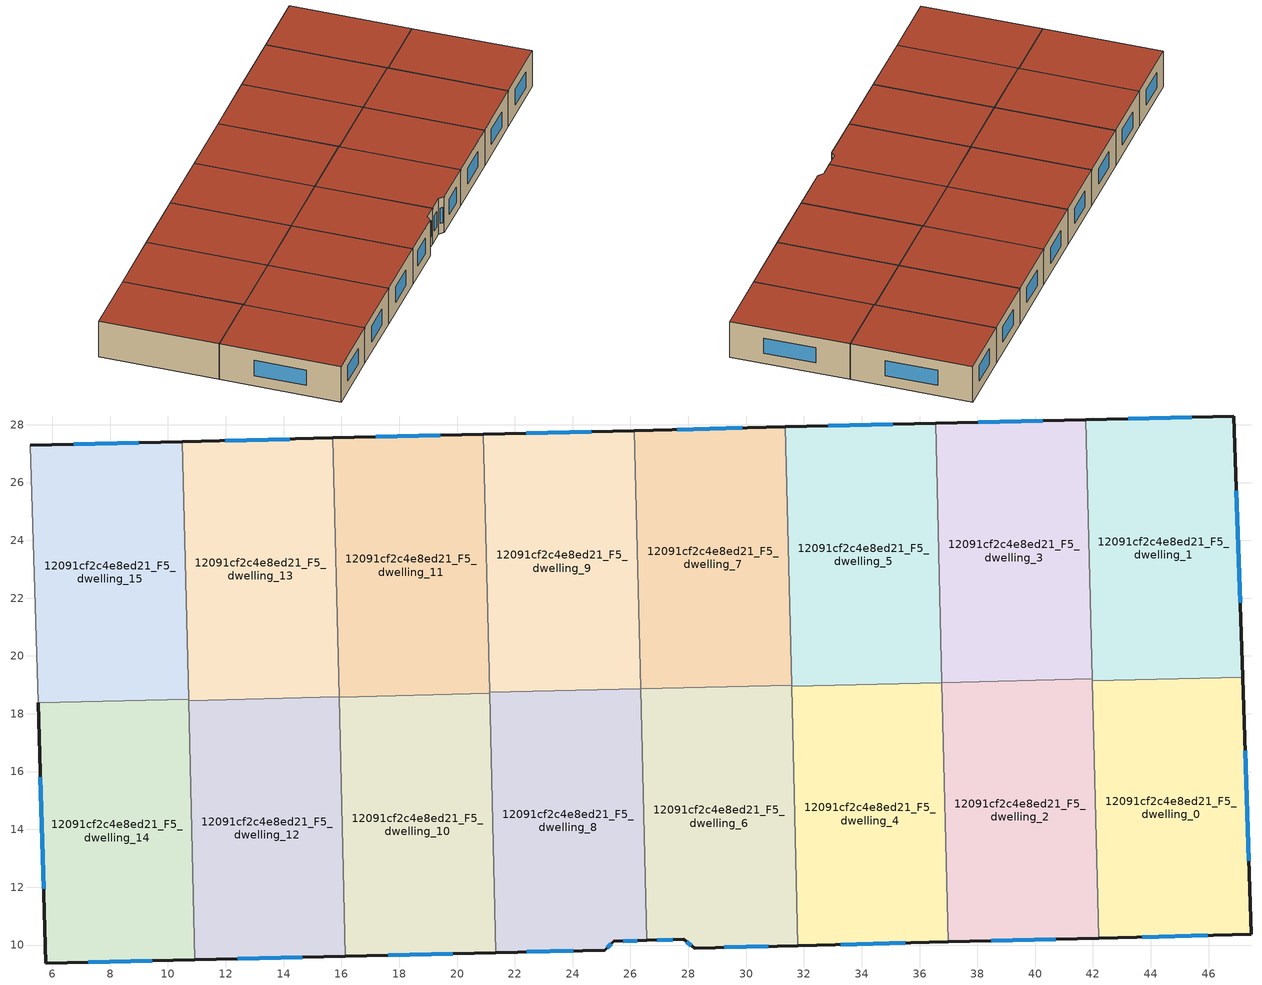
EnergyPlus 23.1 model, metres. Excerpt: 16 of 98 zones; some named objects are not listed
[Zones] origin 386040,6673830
12091cf2c4e8ed21_F5_dwelling_0
 floor to 12091cf2c4e8ed21_F4_dwelling_0 (EU_floor_Construction): 47.18,19.26 47.48,10.37 42.19,10.24 41.97,19.13 z15
 wall outside (EU_wall_Construction): 42.19,10.24 47.48,10.37 47.18,19.26 z15:18
 wall to 12091cf2c4e8ed21_F5_dwelling_1 (EU_wall_Construction): 47.18,19.26 41.97,19.13 z15:18
 wall to 12091cf2c4e8ed21_F5_dwelling_2 (EU_wall_Construction): 41.97,19.13 42.19,10.24 z15:18
 window (EU_Window_Construction): 47.39,12.91 47.26,16.72 / 43.7,10.27 45.97,10.33 z15.86:17.14
 roof outside (EU_roof_Construction): 47.48,10.37 47.18,19.26 41.97,19.13 42.19,10.24 z18
12091cf2c4e8ed21_F5_dwelling_1
 floor to 12091cf2c4e8ed21_F4_dwelling_1 (EU_floor_Construction): 46.87,28.3 47.18,19.26 41.97,19.13 41.76,28.18 z15
 wall outside (EU_wall_Construction): 47.18,19.26 46.87,28.3 41.76,28.18 z15:18
 wall to 12091cf2c4e8ed21_F5_dwelling_3 (EU_wall_Construction): 41.76,28.18 41.97,19.21 z15:18
 wall to 12091cf2c4e8ed21_F5_dwelling_2 (EU_wall_Construction): 41.97,19.21 41.98,19.13 z15:18
 window (EU_Window_Construction): 47.09,21.84 46.96,25.72 / 45.41,28.27 43.22,28.21 z15.86:17.14
 roof outside (EU_roof_Construction): 47.18,19.26 46.87,28.3 41.76,28.18 41.97,19.13 z18
12091cf2c4e8ed21_F5_dwelling_10
 floor to 12091cf2c4e8ed21_F4_dwelling_10 (EU_floor_Construction): 21.12,18.7 21.34,9.74 16.14,9.62 15.92,18.58 z15
 wall outside (EU_wall_Construction): 16.14,9.62 21.34,9.74 z15:18
 wall to 12091cf2c4e8ed21_F5_dwelling_11 (EU_wall_Construction): 21.12,18.7 15.92,18.58 z15:18
 wall to 12091cf2c4e8ed21_F5_dwelling_12 (EU_wall_Construction): 15.92,18.58 16.14,9.62 z15:18
 wall to 12091cf2c4e8ed21_F5_dwelling_8 (EU_wall_Construction): 21.34,9.74 21.12,18.7 z15:18
 window (EU_Window_Construction): 17.63,9.65 19.86,9.7 z15.86:17.14
 roof outside (EU_roof_Construction): 21.34,9.74 21.12,18.7 15.92,18.58 16.14,9.62 z18
12091cf2c4e8ed21_F5_dwelling_11
 floor to 12091cf2c4e8ed21_F4_dwelling_11 (EU_floor_Construction): 20.91,27.67 21.12,18.7 15.92,18.58 15.7,27.54 z15
 wall outside (EU_wall_Construction): 20.91,27.67 15.7,27.54 z15:18
 wall to 12091cf2c4e8ed21_F5_dwelling_9 (EU_wall_Construction): 21.12,18.74 20.91,27.67 z15:18
 wall to 12091cf2c4e8ed21_F5_dwelling_13 (EU_wall_Construction): 15.7,27.54 15.92,18.58 z15:18
 wall to 12091cf2c4e8ed21_F5_dwelling_8 (EU_wall_Construction): 21.12,18.7 21.12,18.74 z15:18
 window (EU_Window_Construction): 19.42,27.63 17.19,27.58 z15.86:17.14
 roof outside (EU_roof_Construction): 21.12,18.7 20.91,27.67 15.7,27.54 15.92,18.58 z18
12091cf2c4e8ed21_F5_dwelling_12
 floor to 12091cf2c4e8ed21_F4_dwelling_12 (EU_floor_Construction): 15.92,18.58 16.14,9.62 10.93,9.5 10.71,18.45 z15
 wall outside (EU_wall_Construction): 10.93,9.5 16.14,9.62 z15:18
 wall to 12091cf2c4e8ed21_F5_dwelling_13 (EU_wall_Construction): 15.92,18.58 10.71,18.45 z15:18
 wall to 12091cf2c4e8ed21_F5_dwelling_14 (EU_wall_Construction): 10.71,18.45 10.93,9.5 z15:18
 window (EU_Window_Construction): 12.42,9.53 14.65,9.58 z15.86:17.14
 roof outside (EU_roof_Construction): 16.14,9.62 15.92,18.58 10.71,18.45 10.93,9.5 z18
12091cf2c4e8ed21_F5_dwelling_13
 floor to 12091cf2c4e8ed21_F4_dwelling_13 (EU_floor_Construction): 15.7,27.54 15.92,18.58 10.71,18.45 10.5,27.41 z15
 wall outside (EU_wall_Construction): 15.7,27.54 10.5,27.41 z15:18
 wall to 12091cf2c4e8ed21_F5_dwelling_15 (EU_wall_Construction): 10.5,27.41 10.71,18.5 z15:18
 wall to 12091cf2c4e8ed21_F5_dwelling_14 (EU_wall_Construction): 10.71,18.5 10.71,18.45 z15:18
 window (EU_Window_Construction): 14.21,27.5 11.98,27.45 z15.86:17.14
 roof outside (EU_roof_Construction): 15.92,18.58 15.7,27.54 10.5,27.41 10.71,18.45 z18
12091cf2c4e8ed21_F5_dwelling_14
 floor to 12091cf2c4e8ed21_F4_dwelling_14 (EU_floor_Construction): 10.71,18.5 10.93,9.5 5.78,9.38 5.51,18.38 z15
 wall outside (EU_wall_Construction): 5.51,18.38 5.78,9.38 10.93,9.5 z15:18
 wall to 12091cf2c4e8ed21_F5_dwelling_15 (EU_wall_Construction): 10.71,18.5 5.51,18.38 z15:18
 window (EU_Window_Construction): 5.58,15.81 5.7,11.95 / 7.25,9.41 9.46,9.46 z15.86:17.14
 roof outside (EU_roof_Construction): 10.93,9.5 10.71,18.5 5.51,18.38 5.78,9.38 z18
12091cf2c4e8ed21_F5_dwelling_15
 floor to 12091cf2c4e8ed21_F4_dwelling_15 (EU_floor_Construction): 10.5,27.41 10.71,18.5 5.51,18.38 5.23,27.29 z15
 wall outside (EU_wall_Construction): 10.5,27.41 5.23,27.29 z15:18
 wall adiabatic (EU_wall_Construction): 5.23,27.29 5.51,18.38 z15:18
 window (EU_Window_Construction): 8.99,27.38 6.74,27.32 z15.86:17.14
 roof outside (EU_roof_Construction): 10.71,18.5 10.5,27.41 5.23,27.29 5.51,18.38 z18
12091cf2c4e8ed21_F5_dwelling_2
 floor to 12091cf2c4e8ed21_F4_dwelling_2 (EU_floor_Construction): 41.97,19.21 42.19,10.24 36.99,10.11 36.77,19.08 z15
 wall outside (EU_wall_Construction): 36.99,10.11 42.19,10.24 z15:18
 wall to 12091cf2c4e8ed21_F5_dwelling_3 (EU_wall_Construction): 41.97,19.21 36.77,19.08 z15:18
 wall to 12091cf2c4e8ed21_F5_dwelling_4 (EU_wall_Construction): 36.77,19.08 36.99,10.11 z15:18
 window (EU_Window_Construction): 38.48,10.14 40.71,10.2 z15.86:17.14
 roof outside (EU_roof_Construction): 42.19,10.24 41.97,19.21 36.77,19.08 36.99,10.11 z18
12091cf2c4e8ed21_F5_dwelling_3
 floor to 12091cf2c4e8ed21_F4_dwelling_3 (EU_floor_Construction): 41.76,28.18 41.97,19.21 36.77,19.08 36.55,28.05 z15
 wall outside (EU_wall_Construction): 41.76,28.18 36.55,28.05 z15:18
 wall to 12091cf2c4e8ed21_F5_dwelling_5 (EU_wall_Construction): 36.55,28.05 36.77,19.08 z15:18
 window (EU_Window_Construction): 40.27,28.14 38.04,28.09 z15.86:17.14
 roof outside (EU_roof_Construction): 41.97,19.21 41.76,28.18 36.55,28.05 36.77,19.08 z18
12091cf2c4e8ed21_F5_dwelling_4
 floor to 12091cf2c4e8ed21_F4_dwelling_4 (EU_floor_Construction): 36.77,19.08 36.99,10.11 31.79,9.98 31.57,18.95 z15
 wall outside (EU_wall_Construction): 31.79,9.98 36.99,10.11 z15:18
 wall to 12091cf2c4e8ed21_F5_dwelling_5 (EU_wall_Construction): 36.77,19.08 31.57,18.95 z15:18
 wall to 12091cf2c4e8ed21_F5_dwelling_6 (EU_wall_Construction): 31.57,18.95 31.79,9.98 z15:18
 window (EU_Window_Construction): 33.28,10.02 35.51,10.07 z15.86:17.14
 roof outside (EU_roof_Construction): 36.99,10.11 36.77,19.08 31.57,18.95 31.79,9.98 z18
12091cf2c4e8ed21_F5_dwelling_5
 floor to 12091cf2c4e8ed21_F4_dwelling_5 (EU_floor_Construction): 36.55,28.05 36.77,19.08 31.57,18.95 31.35,27.92 z15
 wall outside (EU_wall_Construction): 36.55,28.05 31.35,27.92 z15:18
 wall to 12091cf2c4e8ed21_F5_dwelling_7 (EU_wall_Construction): 31.35,27.92 31.57,18.99 z15:18
 wall to 12091cf2c4e8ed21_F5_dwelling_6 (EU_wall_Construction): 31.57,18.99 31.57,18.95 z15:18
 window (EU_Window_Construction): 35.07,28.01 32.84,27.96 z15.86:17.14
 roof outside (EU_roof_Construction): 36.77,19.08 36.55,28.05 31.35,27.92 31.57,18.95 z18
12091cf2c4e8ed21_F5_dwelling_6
 floor to 12091cf2c4e8ed21_F4_dwelling_6 (EU_floor_Construction): 31.57,18.99 31.79,9.98 28.22,9.89 27.84,10.19 26.56,10.16 26.35,18.87 z15
 wall outside (EU_wall_Construction): 26.56,10.16 27.84,10.19 28.22,9.89 31.79,9.98 z15:18
 wall to 12091cf2c4e8ed21_F5_dwelling_7 (EU_wall_Construction): 31.57,18.99 26.35,18.87 z15:18
 wall to 12091cf2c4e8ed21_F5_dwelling_8 (EU_wall_Construction): 26.35,18.87 26.56,10.16 z15:18
 window (EU_Window_Construction): 27.95,10.11 28.11,9.98 / 26.92,10.17 27.47,10.18 / 29.24,9.91 30.77,9.95 z15.86:17.14
 roof outside (EU_roof_Construction): 31.79,9.98 31.57,18.99 26.35,18.87 26.56,10.16 27.84,10.19 28.22,9.89 z18
12091cf2c4e8ed21_F5_dwelling_7
 floor to 12091cf2c4e8ed21_F4_dwelling_7 (EU_floor_Construction): 31.35,27.92 31.57,18.99 26.35,18.87 26.13,27.79 z15
 wall outside (EU_wall_Construction): 31.35,27.92 26.13,27.79 z15:18
 wall to 12091cf2c4e8ed21_F5_dwelling_9 (EU_wall_Construction): 26.13,27.79 26.35,18.87 z15:18
 window (EU_Window_Construction): 29.86,27.89 27.62,27.83 z15.86:17.14
 roof outside (EU_roof_Construction): 31.57,18.99 31.35,27.92 26.13,27.79 26.35,18.87 z18
12091cf2c4e8ed21_F5_dwelling_8
 floor to 12091cf2c4e8ed21_F4_dwelling_8 (EU_floor_Construction): 26.35,18.87 26.56,10.16 25.43,10.13 25.1,9.82 21.34,9.74 21.12,18.74 z15
 wall outside (EU_wall_Construction): 21.34,9.74 25.1,9.82 25.43,10.13 26.56,10.16 z15:18
 wall to 12091cf2c4e8ed21_F5_dwelling_9 (EU_wall_Construction): 26.35,18.87 21.12,18.74 z15:18
 window (EU_Window_Construction): 25.2,9.91 25.34,10.04 / 22.42,9.76 24.03,9.8 / 25.75,10.14 26.24,10.15 z15.86:17.14
 roof outside (EU_roof_Construction): 26.56,10.16 26.35,18.87 21.12,18.74 21.34,9.74 25.1,9.82 25.43,10.13 z18
12091cf2c4e8ed21_F5_dwelling_9
 floor to 12091cf2c4e8ed21_F4_dwelling_9 (EU_floor_Construction): 26.13,27.79 26.35,18.87 21.12,18.74 20.91,27.67 z15
 wall outside (EU_wall_Construction): 26.13,27.79 20.91,27.67 z15:18
 window (EU_Window_Construction): 24.64,27.76 22.4,27.7 z15.86:17.14
 roof outside (EU_roof_Construction): 26.35,18.87 26.13,27.79 20.91,27.67 21.12,18.74 z18
[Building]
EU S2 Campaign: North Axis=0; Terrain=City; Solar Distribution=FullExterior
[Site:Location]
Helsinki-Vantaa.AP: Latitude=60.317; Longitude=24.963; Time Zone=2; Elevation=54.6
[SizingPeriod:WeatherFileDays]
AnnualSizingPeriod: Begin Month=1; Begin Day of Month=1; End Month=12; End Day of Month=31; Day of Week for Start Day=Monday; Use Weather File Daylight Saving Period=No; Use Weather File Rain and Snow Indicators=No
[MATERIAL]
EU_InternalMass_Material: Roughness=MediumRough; Thickness=0.1; Conductivity=1; Density=1800; Specific Heat=900; Thermal Absorptance=0.9; Solar Absorptance=0.7; Visible Absorptance=0.7
[MATERIAL:NOMASS] Roughness=MediumRough; Thermal Absorptance=0.9; Solar Absorptance=0.7; Visible Absorptance=0.7
Name | Thermal Resistance
EU_wall_NoMass | 1.10183
EU_roof_NoMass; EU_floor_NoMass | 1.70606
[WINDOWMATERIAL:SIMPLEGLAZINGSYSTEM]
EU_Window_SimpleGlazing: UFactor=3.11035; Solar Heat Gain Coefficient=0.8; Visible Transmittance=0.8
[CONSTRUCTION]
EU_wall_Construction: EU_wall_NoMass
EU_roof_Construction: EU_roof_NoMass
EU_floor_Construction: EU_floor_NoMass
EU_Window_Construction: EU_Window_SimpleGlazing
EU_InternalMass_Construction: EU_InternalMass_Material
[ZONE] Type=1; Multiplier=1; Ceiling Height=autocalculate; Floor Area=autocalculate; Part of Total Floor Area=Yes
Name | Volume
12091cf2c4e8ed21_F5_dwelling_0 | 140.047
12091cf2c4e8ed21_F5_dwelling_1; 12091cf2c4e8ed21_F5_dwelling_10 | 140.049
12091cf2c4e8ed21_F5_dwelling_11 | 140.03
12091cf2c4e8ed21_F5_dwelling_12 | 140.055
12091cf2c4e8ed21_F5_dwelling_13 | 140.035
12091cf2c4e8ed21_F5_dwelling_14; 12091cf2c4e8ed21_F5_dwelling_2 | 140.029
12091cf2c4e8ed21_F5_dwelling_15; 12091cf2c4e8ed21_F5_dwelling_5; 12091cf2c4e8ed21_F5_dwelling_7; 12091cf2c4e8ed21_F5_dwelling_8 | 140.032
12091cf2c4e8ed21_F5_dwelling_3 | 140.05
12091cf2c4e8ed21_F5_dwelling_4 | 140.039
12091cf2c4e8ed21_F5_dwelling_6 | 140.034
12091cf2c4e8ed21_F5_dwelling_9 | 140.042
[INTERNALMASS] Construction=EU_InternalMass_Construction
Name | Zone or ZoneList | Surface Area
12091cf2c4e8ed21_F5_dwelling_0_EU_InternalMass | 12091cf2c4e8ed21_F5_dwelling_0 | 46.6823
12091cf2c4e8ed21_F5_dwelling_1_EU_InternalMass | 12091cf2c4e8ed21_F5_dwelling_1 | 46.6838
12091cf2c4e8ed21_F5_dwelling_2_EU_InternalMass | 12091cf2c4e8ed21_F5_dwelling_2 | 46.6778
12091cf2c4e8ed21_F5_dwelling_3_EU_InternalMass | 12091cf2c4e8ed21_F5_dwelling_3 | 46.6832
12091cf2c4e8ed21_F5_dwelling_4_EU_InternalMass | 12091cf2c4e8ed21_F5_dwelling_4 | 46.6799
12091cf2c4e8ed21_F5_dwelling_5_EU_InternalMass | 12091cf2c4e8ed21_F5_dwelling_5 | 46.6764
12091cf2c4e8ed21_F5_dwelling_6_EU_InternalMass | 12091cf2c4e8ed21_F5_dwelling_6 | 46.6782
12091cf2c4e8ed21_F5_dwelling_7_EU_InternalMass | 12091cf2c4e8ed21_F5_dwelling_7 | 46.6766
12091cf2c4e8ed21_F5_dwelling_8_EU_InternalMass | 12091cf2c4e8ed21_F5_dwelling_8 | 46.6783
12091cf2c4e8ed21_F5_dwelling_9_EU_InternalMass | 12091cf2c4e8ed21_F5_dwelling_9 | 46.6801
12091cf2c4e8ed21_F5_dwelling_10_EU_InternalMass | 12091cf2c4e8ed21_F5_dwelling_10 | 46.6827
12091cf2c4e8ed21_F5_dwelling_11_EU_InternalMass | 12091cf2c4e8ed21_F5_dwelling_11 | 46.6778
12091cf2c4e8ed21_F5_dwelling_12_EU_InternalMass | 12091cf2c4e8ed21_F5_dwelling_12 | 46.685
12091cf2c4e8ed21_F5_dwelling_13_EU_InternalMass | 12091cf2c4e8ed21_F5_dwelling_13 | 46.6793
12091cf2c4e8ed21_F5_dwelling_14_EU_InternalMass | 12091cf2c4e8ed21_F5_dwelling_14 | 46.6751
12091cf2c4e8ed21_F5_dwelling_15_EU_InternalMass | 12091cf2c4e8ed21_F5_dwelling_15 | 46.6785
[OTHEREQUIPMENT] Fuel Type=Electricity; Design Level Calculation Method=Watts/Area; Power per Zone Floor Area=1; Fraction Latent=0; Fraction Radiant=0; Fraction Lost=0; Carbon Dioxide Generation Rate=0; EndUse Subcategory=EU_Step8_InternalGains
Name | Zone or ZoneList or Space or SpaceList | Schedule
EU_Step8_InternalGain_12091cf2c4e8ed21_F5_dwelling_0_f000 | 12091cf2c4e8ed21_F5_dwelling_0 | EU_Step8_GainSchedule_12091cf2c4e8ed21_F5_dwelling_0_f000
EU_Step8_InternalGain_12091cf2c4e8ed21_F5_dwelling_1_f000 | 12091cf2c4e8ed21_F5_dwelling_1 | EU_Step8_GainSchedule_12091cf2c4e8ed21_F5_dwelling_1_f000
EU_Step8_InternalGain_12091cf2c4e8ed21_F5_dwelling_2_f000 | 12091cf2c4e8ed21_F5_dwelling_2 | EU_Step8_GainSchedule_12091cf2c4e8ed21_F5_dwelling_2_f000
EU_Step8_InternalGain_12091cf2c4e8ed21_F5_dwelling_3_f000 | 12091cf2c4e8ed21_F5_dwelling_3 | EU_Step8_GainSchedule_12091cf2c4e8ed21_F5_dwelling_3_f000
EU_Step8_InternalGain_12091cf2c4e8ed21_F5_dwelling_4_f000 | 12091cf2c4e8ed21_F5_dwelling_4 | EU_Step8_GainSchedule_12091cf2c4e8ed21_F5_dwelling_4_f000
EU_Step8_InternalGain_12091cf2c4e8ed21_F5_dwelling_5_f000 | 12091cf2c4e8ed21_F5_dwelling_5 | EU_Step8_GainSchedule_12091cf2c4e8ed21_F5_dwelling_5_f000
EU_Step8_InternalGain_12091cf2c4e8ed21_F5_dwelling_6_f000 | 12091cf2c4e8ed21_F5_dwelling_6 | EU_Step8_GainSchedule_12091cf2c4e8ed21_F5_dwelling_6_f000
EU_Step8_InternalGain_12091cf2c4e8ed21_F5_dwelling_7_f000 | 12091cf2c4e8ed21_F5_dwelling_7 | EU_Step8_GainSchedule_12091cf2c4e8ed21_F5_dwelling_7_f000
EU_Step8_InternalGain_12091cf2c4e8ed21_F5_dwelling_8_f000 | 12091cf2c4e8ed21_F5_dwelling_8 | EU_Step8_GainSchedule_12091cf2c4e8ed21_F5_dwelling_8_f000
EU_Step8_InternalGain_12091cf2c4e8ed21_F5_dwelling_9_f000 | 12091cf2c4e8ed21_F5_dwelling_9 | EU_Step8_GainSchedule_12091cf2c4e8ed21_F5_dwelling_9_f000
EU_Step8_InternalGain_12091cf2c4e8ed21_F5_dwelling_10_f000 | 12091cf2c4e8ed21_F5_dwelling_10 | EU_Step8_GainSchedule_12091cf2c4e8ed21_F5_dwelling_10_f000
EU_Step8_InternalGain_12091cf2c4e8ed21_F5_dwelling_11_f000 | 12091cf2c4e8ed21_F5_dwelling_11 | EU_Step8_GainSchedule_12091cf2c4e8ed21_F5_dwelling_11_f000
EU_Step8_InternalGain_12091cf2c4e8ed21_F5_dwelling_12_f000 | 12091cf2c4e8ed21_F5_dwelling_12 | EU_Step8_GainSchedule_12091cf2c4e8ed21_F5_dwelling_12_f000
EU_Step8_InternalGain_12091cf2c4e8ed21_F5_dwelling_13_f000 | 12091cf2c4e8ed21_F5_dwelling_13 | EU_Step8_GainSchedule_12091cf2c4e8ed21_F5_dwelling_13_f000
EU_Step8_InternalGain_12091cf2c4e8ed21_F5_dwelling_14_f000 | 12091cf2c4e8ed21_F5_dwelling_14 | EU_Step8_GainSchedule_12091cf2c4e8ed21_F5_dwelling_14_f000
EU_Step8_InternalGain_12091cf2c4e8ed21_F5_dwelling_15_f000 | 12091cf2c4e8ed21_F5_dwelling_15 | EU_Step8_GainSchedule_12091cf2c4e8ed21_F5_dwelling_15_f000
[ZONEVENTILATION:DESIGNFLOWRATE] Schedule=EU_AlwaysOn; Design Flow Rate Calculation Method=AirChanges/Hour; Air Changes per Hour=0.756316; Ventilation Type=Natural; Fan Pressure Rise=0; Fan Total Efficiency=1; Constant Term Coefficient=1; Temperature Term Coefficient=0; Velocity Term Coefficient=0; Velocity Squared Term Coefficient=0; Minimum Indoor Temperature=-100; Maximum Indoor Temperature=100; Delta Temperature=-100; Minimum Outdoor Temperature=-100; Maximum Outdoor Temperature=100; Maximum Wind Speed=40
Name | Zone or ZoneList or Space or SpaceList
EU_ConstantAir_12091cf2c4e8ed21_F5_dwelling_0 | 12091cf2c4e8ed21_F5_dwelling_0
EU_ConstantAir_12091cf2c4e8ed21_F5_dwelling_1 | 12091cf2c4e8ed21_F5_dwelling_1
EU_ConstantAir_12091cf2c4e8ed21_F5_dwelling_2 | 12091cf2c4e8ed21_F5_dwelling_2
EU_ConstantAir_12091cf2c4e8ed21_F5_dwelling_3 | 12091cf2c4e8ed21_F5_dwelling_3
EU_ConstantAir_12091cf2c4e8ed21_F5_dwelling_4 | 12091cf2c4e8ed21_F5_dwelling_4
EU_ConstantAir_12091cf2c4e8ed21_F5_dwelling_5 | 12091cf2c4e8ed21_F5_dwelling_5
EU_ConstantAir_12091cf2c4e8ed21_F5_dwelling_6 | 12091cf2c4e8ed21_F5_dwelling_6
EU_ConstantAir_12091cf2c4e8ed21_F5_dwelling_7 | 12091cf2c4e8ed21_F5_dwelling_7
EU_ConstantAir_12091cf2c4e8ed21_F5_dwelling_8 | 12091cf2c4e8ed21_F5_dwelling_8
EU_ConstantAir_12091cf2c4e8ed21_F5_dwelling_9 | 12091cf2c4e8ed21_F5_dwelling_9
EU_ConstantAir_12091cf2c4e8ed21_F5_dwelling_10 | 12091cf2c4e8ed21_F5_dwelling_10
EU_ConstantAir_12091cf2c4e8ed21_F5_dwelling_11 | 12091cf2c4e8ed21_F5_dwelling_11
EU_ConstantAir_12091cf2c4e8ed21_F5_dwelling_12 | 12091cf2c4e8ed21_F5_dwelling_12
EU_ConstantAir_12091cf2c4e8ed21_F5_dwelling_13 | 12091cf2c4e8ed21_F5_dwelling_13
EU_ConstantAir_12091cf2c4e8ed21_F5_dwelling_14 | 12091cf2c4e8ed21_F5_dwelling_14
EU_ConstantAir_12091cf2c4e8ed21_F5_dwelling_15 | 12091cf2c4e8ed21_F5_dwelling_15
[HVACTEMPLATE:ZONE:IDEALLOADSAIRSYSTEM] System Availability Schedule=EU_AlwaysOn; Maximum Heating Supply Air Temperature=50; Minimum Cooling Supply Air Temperature=13; Maximum Heating Supply Air Humidity Ratio=0.0156; Minimum Cooling Supply Air Humidity Ratio=0.0077; Heating Limit=NoLimit; Cooling Limit=NoLimit; Heating Availability Schedule=EU_AlwaysOn; Cooling Availability Schedule=EU_CoolingOff; Dehumidification Control Type=ConstantSensibleHeatRatio; Cooling Sensible Heat Ratio=0.7; Dehumidification Setpoint=60; Humidification Control Type=None; Humidification Setpoint=30; Outdoor Air Method=None; Outdoor Air Flow Rate per Person=0.00944; Outdoor Air Flow Rate per Zone Floor Area=0; Outdoor Air Flow Rate per Zone=0; Demand Controlled Ventilation Type=None; Outdoor Air Economizer Type=NoEconomizer; Heat Recovery Type=None; Sensible Heat Recovery Effectiveness=0.7; Latent Heat Recovery Effectiveness=0.65
Name | Template Thermostat
12091cf2c4e8ed21_F5_dwelling_0 | EU_HeatOnly_12091cf2c4e8ed21_F5_dwelling_0
12091cf2c4e8ed21_F5_dwelling_1 | EU_HeatOnly_12091cf2c4e8ed21_F5_dwelling_1
12091cf2c4e8ed21_F5_dwelling_2 | EU_HeatOnly_12091cf2c4e8ed21_F5_dwelling_2
12091cf2c4e8ed21_F5_dwelling_3 | EU_HeatOnly_12091cf2c4e8ed21_F5_dwelling_3
12091cf2c4e8ed21_F5_dwelling_4 | EU_HeatOnly_12091cf2c4e8ed21_F5_dwelling_4
12091cf2c4e8ed21_F5_dwelling_5 | EU_HeatOnly_12091cf2c4e8ed21_F5_dwelling_5
12091cf2c4e8ed21_F5_dwelling_6 | EU_HeatOnly_12091cf2c4e8ed21_F5_dwelling_6
12091cf2c4e8ed21_F5_dwelling_7 | EU_HeatOnly_12091cf2c4e8ed21_F5_dwelling_7
12091cf2c4e8ed21_F5_dwelling_8 | EU_HeatOnly_12091cf2c4e8ed21_F5_dwelling_8
12091cf2c4e8ed21_F5_dwelling_9 | EU_HeatOnly_12091cf2c4e8ed21_F5_dwelling_9
12091cf2c4e8ed21_F5_dwelling_10 | EU_HeatOnly_12091cf2c4e8ed21_F5_dwelling_10
12091cf2c4e8ed21_F5_dwelling_11 | EU_HeatOnly_12091cf2c4e8ed21_F5_dwelling_11
12091cf2c4e8ed21_F5_dwelling_12 | EU_HeatOnly_12091cf2c4e8ed21_F5_dwelling_12
12091cf2c4e8ed21_F5_dwelling_13 | EU_HeatOnly_12091cf2c4e8ed21_F5_dwelling_13
12091cf2c4e8ed21_F5_dwelling_14 | EU_HeatOnly_12091cf2c4e8ed21_F5_dwelling_14
12091cf2c4e8ed21_F5_dwelling_15 | EU_HeatOnly_12091cf2c4e8ed21_F5_dwelling_15
[SIZING:ZONE] Zone Cooling Design Supply Air Temperature Input Method=SupplyAirTemperature; Zone Cooling Design Supply Air Temperature=13; Zone Heating Design Supply Air Temperature Input Method=SupplyAirTemperature; Zone Heating Design Supply Air Temperature=50; Zone Cooling Design Supply Air Humidity Ratio=0.008; Zone Heating Design Supply Air Humidity Ratio=0.008; Cooling Design Air Flow Method=DesignDay; Cooling Design Air Flow Rate=0; Cooling Minimum Air Flow per Zone Floor Area=0.000762; Cooling Minimum Air Flow=0; Cooling Minimum Air Flow Fraction=0.2; Heating Design Air Flow Method=DesignDay; Heating Design Air Flow Rate=0; Heating Maximum Air Flow per Zone Floor Area=0.002032; Heating Maximum Air Flow=0.141576; Heating Maximum Air Flow Fraction=0.3; Account for Dedicated Outdoor Air System=No; Dedicated Outdoor Air System Control Strategy=NeutralSupplyAir; Dedicated Outdoor Air Low Setpoint Temperature for Design=autosize; Dedicated Outdoor Air High Setpoint Temperature for Design=autosize; Zone Load Sizing Method=Sensible Load Only No Latent Load; Zone Latent Cooling Design Supply Air Humidity Ratio Input Method=HumidityRatioDifference; Zone Cooling Design Supply Air Humidity Ratio Difference=0.005; Zone Latent Heating Design Supply Air Humidity Ratio Input Method=HumidityRatioDifference; Zone Humidification Design Supply Air Humidity Ratio Difference=0.005
12091cf2c4e8ed21_F5_dwelling_0; 12091cf2c4e8ed21_F5_dwelling_1; 12091cf2c4e8ed21_F5_dwelling_2; 12091cf2c4e8ed21_F5_dwelling_3; 12091cf2c4e8ed21_F5_dwelling_4; 12091cf2c4e8ed21_F5_dwelling_5; 12091cf2c4e8ed21_F5_dwelling_6; 12091cf2c4e8ed21_F5_dwelling_7; 12091cf2c4e8ed21_F5_dwelling_8; 12091cf2c4e8ed21_F5_dwelling_9; 12091cf2c4e8ed21_F5_dwelling_10; 12091cf2c4e8ed21_F5_dwelling_11; 12091cf2c4e8ed21_F5_dwelling_12; 12091cf2c4e8ed21_F5_dwelling_13; 12091cf2c4e8ed21_F5_dwelling_14; 12091cf2c4e8ed21_F5_dwelling_15
[SCHEDULE:CONSTANT]
Name | Hourly Value
EU_AlwaysOn | 1
EU_CoolingOff | 0
[SCHEDULE:FILE] Column Number=1; Rows to Skip at Top=0; Number of Hours of Data=8760; Column Separator=Comma; Interpolate to Timestep=No; Minutes per Item=60; Adjust Schedule for Daylight Savings=Yes
Name | File
EU_Step8_GainSchedule_12091cf2c4e8ed21_F5_dwelling_0_f000 | ../../schedules/12091cf2c4e8ed21/12091cf2c4e8ed21_F5_dwelling_0_f000_gain.csv
EU_Step8_GainSchedule_12091cf2c4e8ed21_F5_dwelling_1_f000 | ../../schedules/12091cf2c4e8ed21/12091cf2c4e8ed21_F5_dwelling_1_f000_gain.csv
EU_Step8_GainSchedule_12091cf2c4e8ed21_F5_dwelling_2_f000 | ../../schedules/12091cf2c4e8ed21/12091cf2c4e8ed21_F5_dwelling_2_f000_gain.csv
EU_Step8_GainSchedule_12091cf2c4e8ed21_F5_dwelling_3_f000 | ../../schedules/12091cf2c4e8ed21/12091cf2c4e8ed21_F5_dwelling_3_f000_gain.csv
EU_Step8_GainSchedule_12091cf2c4e8ed21_F5_dwelling_4_f000 | ../../schedules/12091cf2c4e8ed21/12091cf2c4e8ed21_F5_dwelling_4_f000_gain.csv
EU_Step8_GainSchedule_12091cf2c4e8ed21_F5_dwelling_5_f000 | ../../schedules/12091cf2c4e8ed21/12091cf2c4e8ed21_F5_dwelling_5_f000_gain.csv
EU_Step8_GainSchedule_12091cf2c4e8ed21_F5_dwelling_6_f000 | ../../schedules/12091cf2c4e8ed21/12091cf2c4e8ed21_F5_dwelling_6_f000_gain.csv
EU_Step8_GainSchedule_12091cf2c4e8ed21_F5_dwelling_7_f000 | ../../schedules/12091cf2c4e8ed21/12091cf2c4e8ed21_F5_dwelling_7_f000_gain.csv
EU_Step8_GainSchedule_12091cf2c4e8ed21_F5_dwelling_8_f000 | ../../schedules/12091cf2c4e8ed21/12091cf2c4e8ed21_F5_dwelling_8_f000_gain.csv
EU_Step8_GainSchedule_12091cf2c4e8ed21_F5_dwelling_9_f000 | ../../schedules/12091cf2c4e8ed21/12091cf2c4e8ed21_F5_dwelling_9_f000_gain.csv
EU_Step8_GainSchedule_12091cf2c4e8ed21_F5_dwelling_10_f000 | ../../schedules/12091cf2c4e8ed21/12091cf2c4e8ed21_F5_dwelling_10_f000_gain.csv
EU_Step8_GainSchedule_12091cf2c4e8ed21_F5_dwelling_11_f000 | ../../schedules/12091cf2c4e8ed21/12091cf2c4e8ed21_F5_dwelling_11_f000_gain.csv
EU_Step8_GainSchedule_12091cf2c4e8ed21_F5_dwelling_12_f000 | ../../schedules/12091cf2c4e8ed21/12091cf2c4e8ed21_F5_dwelling_12_f000_gain.csv
EU_Step8_GainSchedule_12091cf2c4e8ed21_F5_dwelling_13_f000 | ../../schedules/12091cf2c4e8ed21/12091cf2c4e8ed21_F5_dwelling_13_f000_gain.csv
EU_Step8_GainSchedule_12091cf2c4e8ed21_F5_dwelling_14_f000 | ../../schedules/12091cf2c4e8ed21/12091cf2c4e8ed21_F5_dwelling_14_f000_gain.csv
EU_Step8_GainSchedule_12091cf2c4e8ed21_F5_dwelling_15_f000 | ../../schedules/12091cf2c4e8ed21/12091cf2c4e8ed21_F5_dwelling_15_f000_gain.csv
